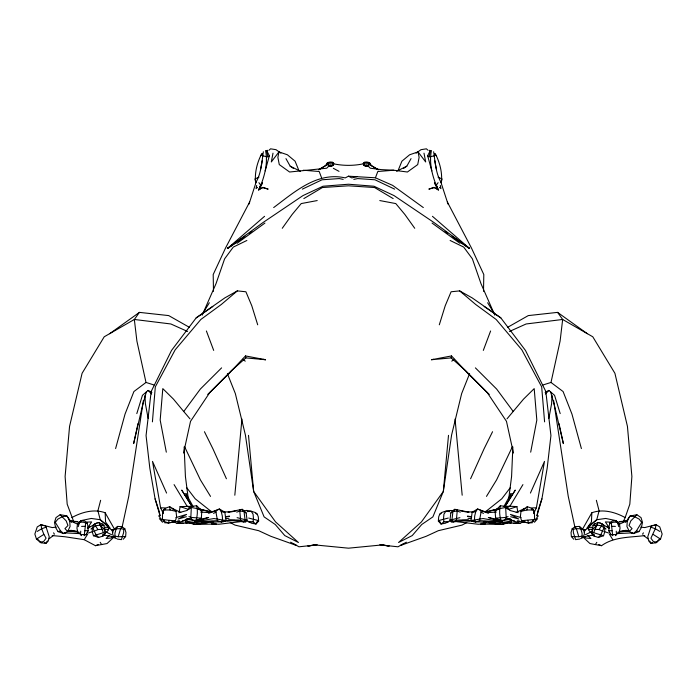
<?xml version="1.0" encoding="UTF-8"?>
<svg xmlns="http://www.w3.org/2000/svg" width="697" height="697" viewBox="0 0 697 697"><rect width="100%" height="100%" fill="white"/><g stroke="black" fill="none" stroke-linecap="round" stroke-linejoin="round"><path stroke-width="1.05" d="M365.036 166.261L364.888 162.828L367.101 162.619L368.983 163.237L369.157 164.448L367.763 166.417M483.509 291.346L483.805 274.548L471.451 248.001L447.352 202.017L440.748 181.734M115.162 537.709L113.881 537.187L114.9 536.124L114.953 533.153L116.19 528.823L117.636 526.401L121.827 526.662L124.841 528.788L125.965 532.534L125.608 536.577L123.203 539.26M468.41 519.805L456.361 520.119L453.346 521.8L452.109 521.487L449.913 520.189L450.863 512.948L454.749 509.315L467.957 511.964L473.28 511.816M102.886 524.519L98.896 522.515L94.374 524.188L92.231 527.812L92.352 532.125L93.459 535.749L98.634 537.439L103.043 536.054L103.078 534.782M178.798 512.713L187.205 510.431L190.534 506.693L196.589 505.691L201.808 510.744L201.346 518.176L198.767 519.692L195.787 520.685L186.77 518.394M623.101 522.123L625.157 517.583C615.242 512.129 602.818 508.671 591.831 512.774L591.439 522.009L586.935 528.082M512.861 446.995L511.581 476.521L508.732 498.712M591.866 533.832L592.99 525.634L594.872 523.839L598.104 522.515L602.626 524.188L604.769 527.812L604.647 532.125L603.541 535.749L598.366 537.439L593.957 536.054L591.866 533.832L593.6 532.7L598.104 522.515M124.841 528.788L123.778 529.302L123.604 532.743L121.391 539.652L117.148 539.034M552.033 395.548L551.606 403.72L548.861 418.383M456.361 520.119L457.337 509.803M84.224 535.679L85.714 522.924L83.065 522.149L79.589 522.28L77.498 523.978L76.949 528.239L77.829 532.342L79.824 533.736M367.101 162.619L366.692 166.104M152.408 421.868L155.318 386.852L175.156 349.833L200.841 319.47L221.332 304.458L237.337 290.893L245.902 291.773L251.791 305.783L257.698 324.802M445.949 523.09L441.018 524.039L438.352 521.06L438.701 516.799L439.755 514.194L441.393 512.617C445.488 511.11 449.748 509.577 454.122 511.058M81.566 535.679L80.46 534.625L80.756 531.166M241.946 419.045L234.819 495.218M448.502 435.346L443.327 491.49L432.889 516.886L421.746 524.492L412.223 535.584L398.553 542.501L421.45 521.896L443.327 491.49L451.586 435.067L461.649 393.596L469.595 373.67M263.353 151.754C261.767 162.192 261.27 173.684 255.642 182.823C254.422 172.969 257.202 162.235 261.845 153.488L262.952 155.971L267.814 156.808L269.356 155.745L266.681 150.526L265.557 150.578C268.267 163.403 264.355 177.021 259.336 188.843M537.64 518.62L534.512 522.201L532.621 520.703L533.144 521.339L528.57 523.003L524.597 522.245L521.539 520.746L520.389 516.555L520.981 511.354L526.923 509.995L527.263 506.675L531.323 508.113L533.536 509.934L534.041 511.92M319.06 169.476L327.093 164.684L327.285 162.967C329.481 161.591 332.765 161.451 334.238 163.952C343.63 165.825 353.37 165.825 362.762 163.952C364.235 161.451 367.519 161.591 369.715 162.967L371.396 165.668L377.94 169.476M327.695 162.715L327.52 164.204L328.888 165.564L331.38 165.903L333.488 165.259L333.706 163.673L332.373 162.209M117.636 526.401L113.114 530.016L112.574 533.998L113.881 537.187M584.426 532.43L584.879 529.615L583.476 530.652M329.237 166.417L327.843 164.448L328.017 163.237L329.899 162.619L332.112 162.828L331.964 166.261M532.151 510.012L532.456 507.904L536.385 507.834L544.496 461.388L530.426 493.058M143.399 400.461L128.779 496.203L121.966 527.777M179.303 511.563L180.079 506.597L190.778 506.353M217.508 520.659L215.957 512.164L216.218 510.535L219.459 509.002L224.826 512.217L226.02 520.589L221.297 522.001L217.508 520.659L194.507 521.853L208.664 517.488L196.885 520.136M541.909 498.869L537.866 511.101L536.925 515.954L541.909 498.869L547.18 468.114L550.935 435.564L545.821 391.479L525.486 350.46L500.821 317.876L472.191 297.907L459.663 290.893L451.098 291.773L445.209 305.783L439.302 324.802M247.252 511.633L251.19 511.241L255.607 512.617L257.245 514.194L258.299 516.799L258.648 521.06L255.982 524.039L253.02 521.844L253.516 519.065L253.072 514.212L251.19 511.241L246.843 510.413L242.878 511.058M433.647 151.754C435.233 162.192 435.73 173.684 441.358 182.823C442.578 172.969 439.798 162.235 435.155 153.488L434.048 155.971L429.186 156.808L430.319 150.526L431.443 150.578C428.733 163.403 432.645 177.021 437.664 188.843M451.151 357.901L451.517 355.932L431.452 359.73L451.151 357.901L465.814 370.821L487.395 392.786L506.475 421.345L513.428 453.041M592.067 533.013L590.359 532.159L588.39 529.633L588.826 527.307L591.605 527.315L592.903 528.047M530.687 452.17L536.821 420.099L534.198 388.621L523.517 399.146L507.007 418.845M260.591 169.162L262.238 160.615M273.006 153.166L271.316 161.957L278.957 151.894L287.382 154.778L295.092 161.199L298.908 170.547M278.957 151.894L277.885 157.374L279.279 164.588L289.586 172.011L326.719 168.212L328.635 166.234M488.327 513.297L477.541 509.002L472.174 512.217L470.98 520.589L475.702 522.001L479.492 520.659L502.493 521.853L488.336 517.488L500.115 520.136M256.696 185.428L256.034 188.626L257.576 187.362M137.997 423.584L133.632 443.606L142.719 404.774L146.396 391.827M183.572 453.041L190.525 421.345L209.605 392.786L231.186 370.821L245.849 357.901L265.548 359.73L263.422 359.286M542.98 384.971L550.996 382.453L560.1 341.086L562.662 319.47L557.583 312.378L528.291 315.593L507.486 327.398M486.401 512.408L477.541 509.002L475.737 511.72L474.674 516.102L474.491 519.788L475.702 522.001M617.176 533.736L619.171 532.342L620.051 528.239L619.502 523.978L615.704 520.589L612.245 521.051L609.849 523.142L608.978 526.653L608.899 530.617L609.466 531.985M162.959 511.92L163.464 509.934L165.677 508.113L169.737 506.675L173.292 508.967L176.019 511.354L176.611 516.555L175.461 520.746L172.403 522.245L168.43 523.003L163.856 521.339L164.379 520.703L162.488 522.201L159.36 518.62M518.202 512.713L509.795 510.431L506.466 506.693L500.411 505.691C499.183 510.518 499.392 516.033 501.213 520.685L510.23 518.394M100.638 500.298L97.902 510.814L100.246 519.718L108.183 526.932M368.094 166.557L368.983 163.237M480.782 510.535L481.043 512.164L479.492 520.659M115.606 448.572L125.033 414.114L133.911 391.54L146.004 382.453L154.02 384.971M265.182 170.887L269.356 155.745M510.326 496.36L511.136 493.459L503.835 506.614M581.838 537.709L583.119 537.187L584.426 533.998L583.886 530.016L579.364 526.401L575.173 526.662L572.159 528.788L571.035 532.534L571.392 536.577L573.797 539.26M114.9 536.124L118.176 536.742L120.625 528.622L121.827 526.662M78.256 526.627L79.589 522.28L81.296 520.589L84.755 521.051L87.151 523.142L88.022 526.653L88.101 530.617L87.534 531.985M168.43 523.003L169.24 520.337L175.461 520.746M136.812 413.6L142.432 395.33L148.121 390.425L151.902 392.394M441.445 180.967L442.064 178.963L438.073 177.23M248.986 204.082L256.252 181.734M652.531 525.442L650.859 527.185L647.766 536.742L648.759 541.055L651.111 543.39L655.964 542.754L660.529 539.095L662.15 534.059L659.763 526.923L656.008 524.658L644.76 527.577L640.648 527.132M625.157 517.583L629.818 504.184L631.891 476.495L627.439 426.364L614.911 373.296L592.79 336.79L562.662 319.47L526.13 323.974L509.394 331.484M258.935 189.697L260.608 185.001L262.386 183.023L259.136 189.671M598.366 537.439L600.605 535.174L604.029 527.856L601.424 525.756L596.85 525.111L592.99 525.634M186.221 519.204L185.245 521.826L195.909 520.363M483.317 350.399L490.61 330.979M659.475 539.051L655.964 542.754L653.167 541.281L650.92 538.18L655.311 528.735L656.008 524.658L653.734 525.599M195.787 520.685C197.608 516.033 197.817 510.518 196.589 505.691M534.765 518.795L532.56 521.513M398.092 170.547L401.908 161.199L409.618 154.778L418.043 151.894L425.684 161.957L423.994 153.166M202.182 315.175L216 283.696L224.634 258.805L233.303 247.078L246.877 240.474M470.588 478.769L484.04 448.885L492.552 431.722M512.583 446.368L496.604 479.876L486.48 496.395M273.677 207.567C294.561 191.971 317.266 171.462 345.207 177.901L348.5 176.193L375.422 177.796L377.809 171.506L393.683 170.225L407.414 172.011L417.721 164.588L419.115 157.374L418.043 151.894M248.681 518.037L257.733 520.398L255.982 524.039L251.051 523.09M533.702 513.445L536.385 507.834M431.818 170.887L427.644 155.745L430.319 150.526L429.064 150.352M582.23 529.685L591.831 512.774M249.648 202.017L225.549 248.001L213.195 274.548L213.491 291.346M505.116 519.352L506.161 517.401L505.691 507.468L504.462 506.048M165.023 509.333L165.677 508.113M221.297 522.001L222.509 519.788L222.326 516.102L221.263 511.72L219.459 509.002L210.599 512.408M228.59 519.805L240.639 520.119L243.654 521.8L245.004 519.361L244.055 511.581L242.251 509.315L229.043 511.964L223.72 511.816M403.589 168.43L406.813 166.182L411.047 158.62M258.465 189.924L262.551 187.571L268.162 189.131L263.013 187.388L258.465 189.924L262.386 183.023M507.024 507.564L509.916 506.249L522.924 484.615M638.931 531.637L641.301 527.699L642.521 522.454L641.022 517.601L636.875 514.717L630.071 516.024L627.317 520.502L626.934 526.488L629.33 531.48L633.32 533.58L638.931 531.637L636.431 530.853L633.32 533.58L630.968 532.691M155.091 498.869L159.134 511.101L160.075 515.954L155.091 498.869L149.82 468.114L146.065 435.564L151.179 391.479L171.514 350.46L196.179 317.876L202.94 313.223L209.353 302.751M47.396 540.968L45.889 543.39L41.036 542.754L36.471 539.095L34.85 534.059L37.237 526.923L40.992 524.658L52.24 527.577L56.352 527.132M325.604 165.668L327.285 162.967M52.197 535.575L64.804 536.742L84.198 539.678L87.709 534.05L84.267 535.279M505.29 506.048L515.283 490.087L505.003 506.423M594.968 529.328L599.019 529.546L602.626 524.188M582.988 537.038L589.923 543.538L595.343 544.584L596.815 542.31M88.327 526.897L91.621 521.931L86.332 522.123M642.538 534.181L643.436 532.83M636.431 530.853L641.702 522.375L639.166 519.126L634.444 516.599L630.071 516.024L625.575 522.393M282.259 228.285L292.148 214.467L301.217 203.576L317.213 200.562M189.514 327.398L168.709 315.593L139.417 312.378L134.338 319.47L104.21 336.79L82.089 373.296L69.561 426.364L65.109 476.495L67.182 504.184L73.899 522.123M438.065 189.697L436.392 185.001L438.099 182.684M189.993 418.845L183.747 411.518L200.344 389.065L221.602 367.868M535 520.171L538.328 515.815M510.291 487.7L501.805 498.773L485.295 511.886M104.097 528.047L105.395 527.315L108.174 527.307L108.61 529.633L106.641 532.159L104.933 533.013M81.296 520.589L79.406 522.872L77.498 523.978M192.538 506.048L189.262 509.167M364.627 162.209L363.294 163.673L363.921 165.459L363.721 164.1L364.888 162.828M265.548 359.73L245.483 355.932L229.008 373.522L207.732 394.424M103.043 536.054L105.134 533.832L104.959 530.19L104.01 525.634L102.128 523.839M592.041 530.19L596.85 525.111M545.368 394.04L548.879 390.425L554.568 395.33L560.188 413.6M109.15 535.462L106.075 538.493L111.137 537.997L112.836 536.899M501.213 520.685L495.654 518.176L495.34 514.586L495.192 510.744L500.411 505.691M260.486 155.875L262.481 153.924M615.434 535.679L616.54 534.625L616.244 531.166M114.012 537.038L107.077 543.538L95.445 545.681L84.198 539.678M269.138 150.143L270.567 148.818L276.021 149.681L280.891 153.174M588.817 526.932L596.754 519.718L599.098 510.814L596.362 500.298M594.114 524.519L594.872 523.839M520.981 511.354L527.263 506.675M229.261 247.452L227.396 248.515L264.564 216.314M618.631 524.458L626.917 520.868L628.441 519.579M451.769 361.177L454.13 359.277M588.948 525.991L596.754 519.718L605.693 518.446L615.163 520.441L616.845 521.539M584.766 530.478L588.826 527.307M636.875 514.717L630.785 520.912L629.043 525.521L632.057 528.622L629.33 531.48L626.106 530.312L619.764 531.358M49.156 538.764L53.695 535.252M43.266 525.599L40.992 524.658L41.689 528.735L43.867 534.39L36.471 539.095M523.22 509.62L524.963 508.313L516.198 512.434M452.858 520.964L443.98 521.844L441.018 524.039L439.267 520.398L448.319 518.037M236.257 242.512L227.396 248.515L263.083 222.491L302.968 195.596L323.033 186.23L348.5 184.226L373.967 186.23L394.032 195.596L433.917 222.491L469.604 248.515L467.739 247.452M236.954 243.375L264.921 223.075M438.352 521.06L439.267 520.398M109.656 333.715L139.417 312.378M416.109 153.174L420.979 149.681L426.433 148.818L427.862 150.143M202.94 313.223L224.809 297.907L237.337 290.893M227.396 248.515L244.9 236.309M249.273 233.26L251.896 231.43M71.425 522.393L66.929 516.024L62.556 516.599L57.834 519.134L55.298 522.375L60.569 530.853L63.68 533.58L67.67 531.48L70.066 526.488L69.683 520.502L66.929 516.024L64.133 515.371L60.125 514.717L55.978 517.601L54.479 522.454L55.699 527.699L58.069 531.637L63.68 533.58L66.032 532.691M196.179 317.876L212.803 306.462M97.136 522.724L87.447 528.561M238.914 240.709L242.46 238.304M80.155 521.539L81.837 520.441L91.307 518.446L100.246 519.718L108.052 525.991M450.863 512.948L454.749 509.315L456.788 509.969M327.093 164.684L318.677 169.833M652.436 542.545L651.111 543.39L649.604 540.968M186.604 519.518L177.064 523.316L173.204 521.687M37.194 531.428L41.689 528.735L46.141 527.185L49.234 536.742L48.241 541.055L45.889 543.39L44.564 542.545M303.831 198.601L322.423 187.537L348.5 185.811L374.577 187.537L393.169 198.601M243.654 521.8L247.087 520.189L246.137 512.948L242.251 509.315L240.212 509.969M86.114 534.547L88.101 530.617L84.964 530.792M406.368 542.188L398.013 546.797L381.189 545.01L348.5 548.182L315.811 545.01L298.987 546.797L290.632 542.188M595.343 544.584L601.555 545.681C614.109 536.62 630.123 537.509 644.803 535.575M403.232 544.008L400.392 545.516L426.128 536.315L438.335 530.687L462.024 525.102L466.781 522.576M545.098 392.394L548.879 390.425M585.48 534.669L592.041 531.497M439.755 514.194L441.218 513.445M71.843 517.583C81.758 512.129 94.182 508.671 105.169 512.774L114.77 529.685M213.509 513.393L215.957 512.164M333.488 165.259L333.079 165.459L333.279 164.1L332.112 162.828M396.584 171.279L406.813 166.182M90.95 529.014L92.745 528.143M495.192 510.744L499.671 508.61L505.691 507.468L507.738 509.167M302.367 189.14L322.04 179.782L339.317 178.571L343.194 179.39M87.517 527.49L90.018 526.296M104.193 529.877L105.639 529.215L108.61 529.633M104.01 525.634L100.15 525.111L95.576 525.756L92.971 527.856L94.182 531.227L97.981 529.546L102.032 529.328L103.4 532.7L105.134 533.832M508.069 516.555L506.161 517.401L495.654 518.176M523.796 521.687L519.936 523.316L502.476 522.898L507.608 522.349M524.597 522.245L525.207 521.992M580.618 538.528L585.977 536.324L594.41 534.904M95.445 545.681L98.251 544.557M188.608 519.073L184.827 520.589L190.229 518.995M449.913 520.189L459.915 517.653M216.218 510.535L208.673 513.297M480.547 524.005L503.007 524.484L508.679 522.262M113.114 530.016L116.19 528.823L120.625 528.622L123.778 529.302M236.736 512.173L239.82 510.971L244.055 511.581L246.137 512.948M103.4 532.7L93.459 535.749M508.705 509.35L516.921 506.597L517.697 511.563M88.484 532.97L93.023 531.48M58.069 531.637L60.569 530.853M487.56 511.92L497.928 508.827M609.849 523.142L613.935 522.149L617.411 522.28L618.744 526.627M186.326 516.704L178.266 519.021L186.569 514.43L175.966 517.618M188.321 522.262L193.993 524.484L213.709 521.696M182.353 521.06L190.15 518.986M258.927 177.23L254.936 178.963L255.555 180.967M356.855 176.69L351.793 177.901L348.5 176.193M498.521 508.836L487.125 511.415L482.864 511.537M506.806 506.954L509.916 506.249L516.921 506.597M225.34 517.139L229.592 516.207L225.436 516.651M572.159 528.788L573.222 529.302L576.375 528.622L580.81 528.823L583.886 530.016M353.806 179.39L357.683 178.571L374.96 179.782L394.633 189.14M431.452 359.73L433.578 359.286M617.76 532.308L627.744 531.027M231.169 511.886L236.178 510.892M571.392 536.577L578.824 536.742L582.1 536.124L583.119 537.187M315.061 544.749L307.865 546.073L317.196 544.723M331.38 165.903L329.036 165.572M194.507 521.853L213.935 518.542L226.02 520.589L224.373 520.432M367.964 165.572L365.777 165.93L363.512 165.259M216.453 524.005L193.993 524.484L202.539 523.142M617.019 522.349L626.917 520.868M579.852 539.034L575.609 539.652L573.396 532.743L573.222 529.302M588.39 529.633L591.361 529.215L592.807 529.877M472.174 512.217L475.737 511.72M267.936 150.352L266.681 150.526L267.814 156.808M365.62 165.903L368.112 165.564L369.48 164.204L369.305 162.715M193.993 524.484L207.941 522.611L201.442 522.384M521.539 520.746L534.503 519.457L534.512 514.944L533.536 509.934L526.923 509.995M240.587 521.652L218.814 524.257L211.409 523.822M225.889 518.629L228.973 518.272M621.82 531.341L627.727 530.722M472.627 520.432L470.98 520.589L483.065 518.542L502.493 521.853M210.999 522.436L219.599 521.678M223.903 521.295L231.43 520.624L244.891 521.487M446.097 522.558L448.154 522.375M451.255 522.105L455.376 521.748M185.271 522.672L188.495 522.41M212.533 521.417L186.204 522.802M488.196 512.617L496.369 512.034M469.856 520.72L452.109 521.487M519.282 520.973L517.165 521.129L529.136 522.916L532.491 522.733M619.45 521.556L625.81 521.121M655.041 542.005L656.992 541.891M485.591 523.822L478.186 524.257L456.413 521.652M223.571 521.765L218.562 521.722M616.74 533.658L632.684 532.83M478.438 521.722L473.429 521.765M125.608 536.577L118.176 536.742M495.558 522.384L489.059 522.611L503.007 524.484L494.461 523.142M81.601 526.409L85.452 526.279M183.206 523.125L177.064 523.316L194.524 522.898L189.392 522.349M506.222 506.353L509.916 506.249M227.144 520.72L231.43 520.624M80.46 534.625L84.468 534.555M228.093 512.095L230.167 512.077M226.351 520.415L234.906 520.406M462.094 520.406L470.649 520.415M466.833 512.077L468.907 512.095M176.019 511.354L170.077 509.995L163.464 509.934L162.488 514.944L162.497 519.457L164.44 521.513M510.796 522.802L484.467 521.417M166.574 493.058L152.504 461.388L160.615 507.834L164.544 507.904L164.849 510.012M611.286 522.924L612.532 534.555L616.54 534.625M201.346 518.176L190.839 517.401L188.931 516.555M214.136 511.537L209.875 511.415L198.479 508.836M513.794 523.125L519.936 523.316L508.392 519.073M611.548 526.279L615.399 526.409M610.668 522.123L605.379 521.931L608.673 526.897M393.683 170.225L381.337 169.624L370.281 168.212L368.365 166.234M64.316 532.83L80.26 533.658M612.036 530.792L608.899 530.617L610.886 534.547M164.509 522.733L167.864 522.916L179.835 521.129L177.718 520.973M37.525 539.051L40.008 541.891L41.959 542.005M71.19 521.121L77.55 521.556M200.631 512.034L208.804 512.617M69.256 531.027L79.24 532.308M303.317 170.225L319.191 171.506L321.578 177.796M508.505 522.41L511.729 522.672M465.57 520.624L473.097 521.295M477.401 521.678L503.007 524.484M241.624 521.748L245.745 522.105M248.846 522.375L250.903 522.558M244.142 520.964L253.02 521.844M449.748 511.633L445.81 511.241L443.928 514.212L443.484 519.065L443.98 521.844M69.273 530.722L75.18 531.341M471.564 516.651L467.408 516.207L471.66 517.139M379.804 544.723L389.135 546.073L381.939 544.749M468.027 518.272L471.111 518.629M169.24 520.337L162.497 519.457L162.235 518.795M501.091 520.363L511.755 521.826L510.779 519.204M221.263 511.72L224.826 512.217M237.085 517.653L247.087 520.189M68.559 519.579L70.083 520.868L79.981 522.349M85.714 522.924L87.151 523.142M77.236 531.358L70.894 530.312L67.67 531.48L64.943 528.622L67.957 525.521L66.215 520.912L60.125 514.717M102.59 534.904L111.023 536.324L116.382 538.528M379.787 200.562L395.783 203.576L404.852 214.467L414.741 228.285M612.733 535.279L609.291 534.05L612.802 539.678M603.541 535.749L593.6 532.7M460.822 510.892L465.831 511.886M174.076 484.615L187.084 506.249L190.194 506.954M521.034 517.618L510.431 514.43L518.734 519.021L510.674 516.704M506.85 518.986L514.647 521.06M483.291 521.696L486.001 522.436M506.771 518.995L512.173 520.589L510.396 519.509M199.072 508.827L209.44 511.92M603.977 531.48L608.516 532.97M180.079 506.597L188.295 509.35M650.859 527.185L655.311 528.735L659.806 531.428M460.264 512.173L457.18 510.971L452.945 511.581L451.996 519.361L453.346 521.8M104.959 531.497L111.52 534.669M598.749 544.557L601.555 545.681M171.793 521.992L172.403 522.245M70.083 520.868L78.369 524.458M375.422 177.796L392.664 185.385L423.323 207.567M599.019 529.546L602.818 531.227M187.606 331.484L170.87 323.974L134.338 319.47L136.9 341.086L146.004 382.453M187.084 506.249L189.976 507.564M609.553 528.561L599.864 522.724M180.802 512.434L172.037 508.313L173.78 509.62M660.529 539.095L653.133 534.39M606.982 526.296L609.483 527.49M201.808 510.744L197.329 508.61L191.309 507.468L190.839 517.401L191.884 519.352M604.255 528.143L606.05 529.014M450.123 240.474L463.697 247.078L472.366 258.805L481 283.696L494.818 315.175M285.953 158.62L290.187 166.182L300.416 171.279M481.043 512.164L483.491 513.393M255.782 513.445L257.245 514.194M293.768 544.008L296.608 545.516L270.872 536.315L258.665 530.687L234.976 525.102L230.219 522.576M333.358 168.308L339.03 171.357M436.392 185.001L434.614 183.023L437.864 189.671M438.535 189.924L433.987 187.388L428.838 189.131L434.449 187.571L438.535 189.924L434.614 183.023M378.323 169.833L369.907 164.684L369.715 162.967M619.502 523.978L617.594 522.872L615.704 520.589M584.164 536.899L585.863 537.997L590.925 538.493L587.85 535.462M369.907 164.684L371.396 165.668M454.54 238.304L458.086 240.709M460.743 242.512L469.604 248.515L432.445 216.314M484.197 306.462L500.821 317.876M427.644 155.745L429.186 156.808M290.187 166.182L293.411 168.43M445.104 231.43L447.727 233.26M452.1 236.309L469.604 248.515M557.583 312.378L587.344 333.715M432.079 223.075L460.046 243.375M257.733 520.398L258.648 521.06M113.524 530.652L112.121 529.615L112.574 532.43M550.996 382.453L563.089 391.54L571.967 414.114L581.394 448.572M643.305 535.252L647.844 538.764M108.174 527.307L112.234 530.478M211.705 511.886L195.195 498.773L186.709 487.7M242.87 359.277L245.231 361.177M439.424 187.362L440.966 188.626L440.304 185.428M40.008 541.891L41.036 542.754L43.833 541.281L46.08 538.18L43.867 534.39M459.663 290.893L475.668 304.458L496.159 319.47L521.844 349.833L541.682 386.852L544.592 421.868M434.519 153.924L436.514 155.875M489.268 394.424L467.992 373.522L451.517 355.932M475.398 367.868L496.656 389.065L513.253 411.518M98.634 537.439L96.395 535.174L94.182 531.227M148.121 390.425L151.632 394.04M44.469 525.442L46.141 527.185M98.896 522.515L100.15 525.111L104.959 530.19M183.747 411.518L173.483 399.146L162.802 388.621L160.179 420.099L166.313 452.17M94.374 524.188L97.981 529.546M158.672 515.815L162 520.171M110.065 528.082L105.561 522.009L105.169 512.774M258.901 182.684L260.608 185.001M53.564 532.83L54.462 534.181M100.185 542.31L101.657 544.584M191.997 506.423L181.717 490.087L191.71 506.048M575.173 526.662L576.375 528.622L578.824 536.742M487.647 302.751L494.06 313.223M210.52 496.395L200.396 479.876L184.417 446.368M579.364 526.401L580.81 528.823L582.047 533.153L582.1 536.124M193.165 506.614L185.864 493.459L186.674 496.36M531.323 508.113L531.977 509.333M204.448 431.722L212.96 448.885L226.412 478.769M160.615 507.834L163.298 513.445M100.15 525.111L102.032 529.328M227.405 373.67L235.351 393.596L245.414 435.067L253.673 491.49L264.111 516.886L275.254 524.492L284.777 535.584L298.447 542.501L275.55 521.896L253.673 491.49L248.498 435.346M206.39 330.979L213.683 350.399M447.352 202.017L448.014 204.082M527.76 520.337L528.57 523.003M550.604 391.827L554.281 404.774L563.368 443.606L559.003 423.584M328.017 163.237L328.906 166.557M612.532 534.555L612.776 535.679M575.034 527.777L568.221 496.203L553.601 400.461M434.762 160.615L436.409 169.162M245.483 355.932L245.849 357.901M148.139 418.383L145.394 403.72L144.967 395.548M330.308 166.104L329.899 162.619M239.663 509.803L240.639 520.119M188.268 498.712L185.419 476.521L184.139 446.995M169.737 506.675L170.077 509.995M462.181 495.218L455.054 419.045M593.922 534.782L593.957 536.054"/></g></svg>
